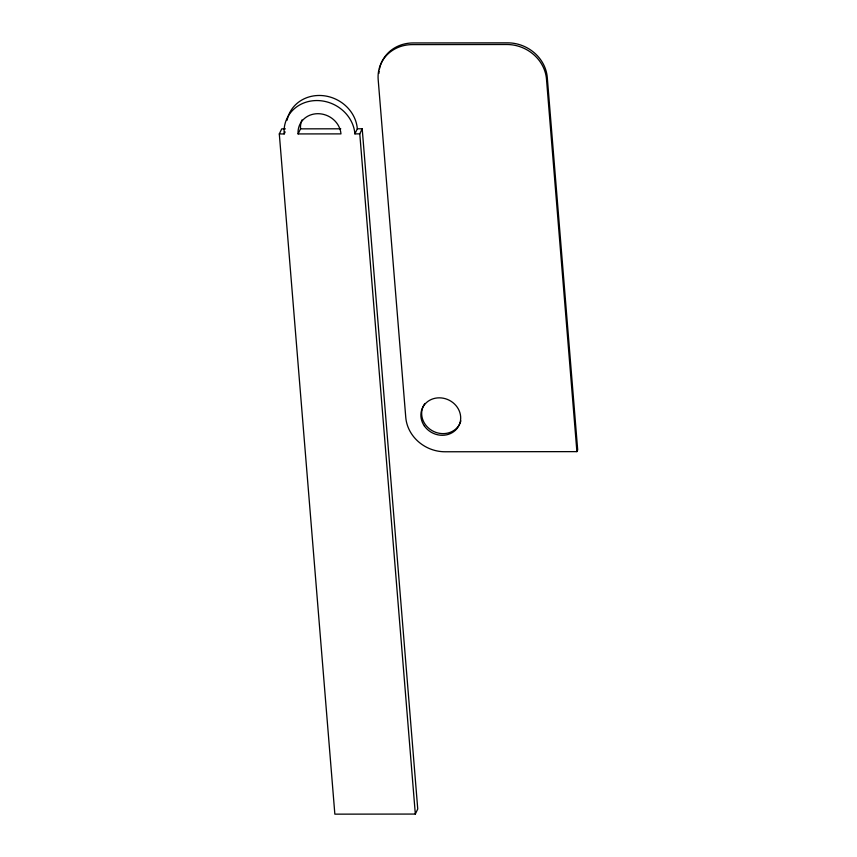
<?xml version="1.0" encoding="UTF-8"?>
<svg xmlns="http://www.w3.org/2000/svg" width="857" height="857" viewBox="0 0 857 857"><rect width="100%" height="100%" fill="white"/><g stroke="black" fill="none" stroke-linecap="round" stroke-linejoin="round"><path stroke-width="1.29" d="M287.106 120.226A36.069 32.716 25.5 0 1 323.882 95.748A36.069 32.716 25.5 0 1 357.326 128.786L362.2 128.786L417.745 808.987L415.324 814.064L334.851 814.15L279.307 133.949L281.728 128.861L285.381 128.861M279.307 133.949L284.181 133.949L285.145 131.914M298.107 133.928A21.854 19.829 25.5 0 1 317.893 113.692A21.854 19.829 25.5 0 1 340.968 133.885L298.107 133.928L300.528 128.85A21.854 19.829 25.5 0 1 302.018 119.894M284.181 133.949A36.069 32.716 25.5 0 1 316.822 100.548A36.069 32.716 25.5 0 1 354.905 133.874L357.326 128.786M415.324 814.064L359.779 133.863L362.2 128.786M576.9 451.628L546.487 79.133A37.472 33.991 25.5 0 0 506.916 44.51L412.41 44.607A37.815 34.301 25.5 0 0 378.183 79.637L405.768 417.402A37.194 33.734 25.5 0 0 445.04 451.768L576.9 451.628L577.693 449.968L547.28 77.473A37.472 33.991 25.5 0 0 507.708 42.85L413.203 42.946A37.815 34.301 25.5 0 0 379.501 68.914M300.528 128.85L340.797 128.807M354.905 133.874L359.779 133.863M378.923 73.402A37.815 34.301 25.5 0 1 379.126 71.142M460.873 420.894A20.247 18.372 25.5 0 1 433.567 431.425A20.247 18.372 25.5 0 1 424.89 403.508M424.354 425.94A20.247 18.372 25.5 0 0 458.741 425.908A20.247 18.372 25.5 0 0 439.255 397.83A20.247 18.372 25.5 0 0 424.354 425.94"/></g></svg>
